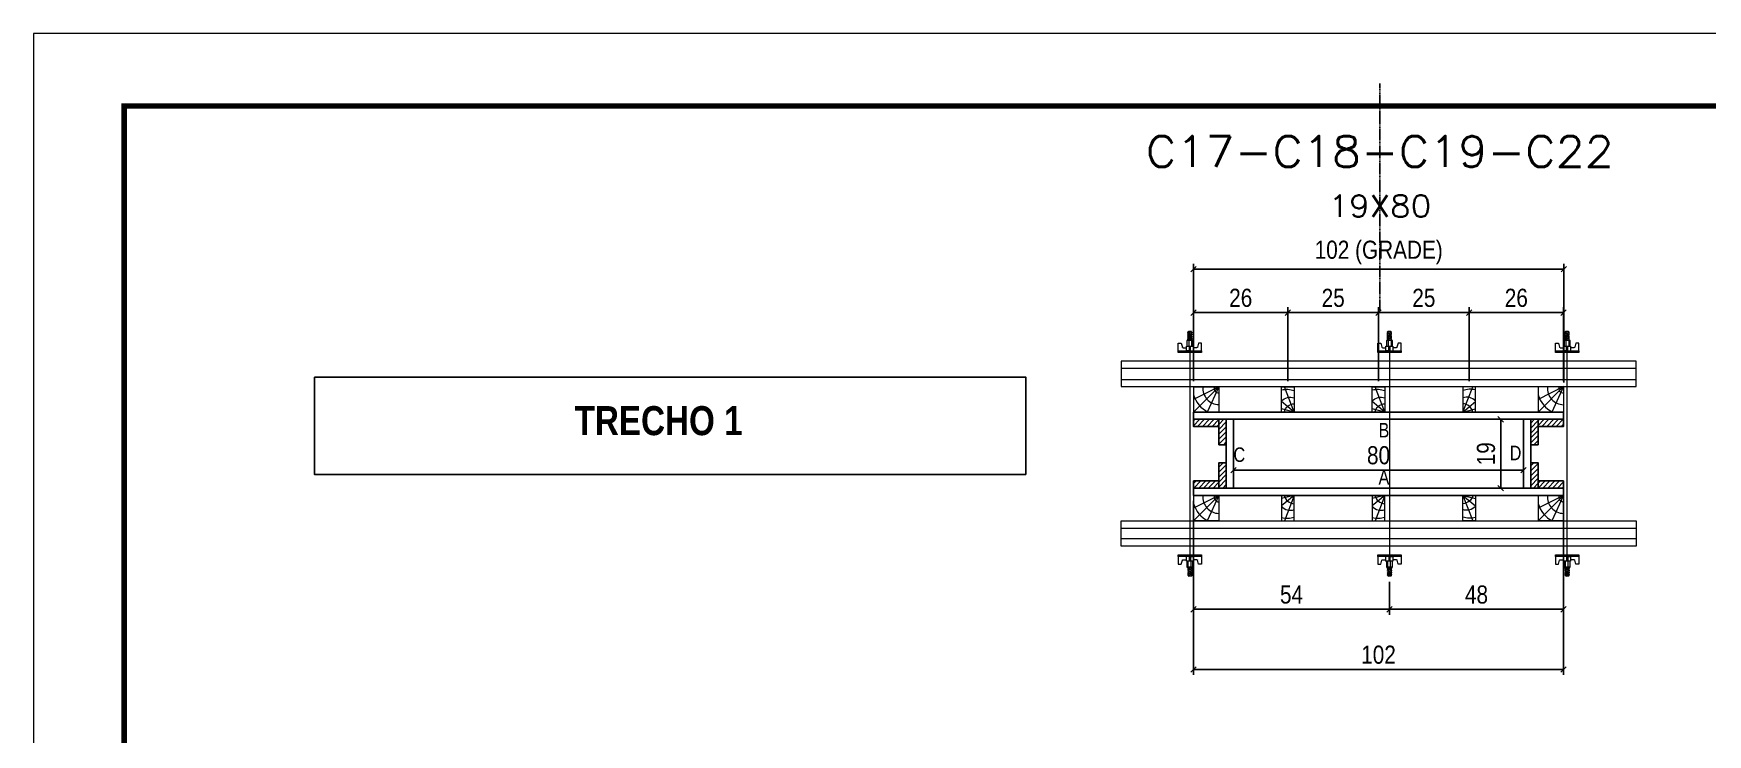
# Model space of a CAD drawing. Extents: x 71 to 6311, y -2991 to 2643.
# Drawn here: x 4826 to 5750, y -28 to 359 of the extents above; entities that cross this region are included whole.
import ezdxf
from ezdxf.enums import TextEntityAlignment as Align

# ---------------------------------------------------------------- set-up
doc = ezdxf.new("R2010")
doc.units = 0
doc.linetypes.add('HIDDEN', pattern=[0.375, 0.25, -0.125])
for name, color, linetype in [('COTA', 241, 'Continuous'), ('NOMENCLATURA', 7, 'Continuous'), ('Painéis', 200, 'Continuous'), ('PONTALETE', 7, 'Continuous'), ('SARRAFO', 251, 'Continuous'), ('Texto de Titulo', 7, 'Continuous'), ('Texto Qtd Sarr', 242, 'Continuous')]:
    doc.layers.add(name, color=color, linetype=linetype)
for name, color, linetype, lineweight in [('Folhas', 255, 'Continuous', 9), ('Hachura', 251, 'Continuous', 9), ('Madeira', 126, 'Continuous', 18), ('Perfil Metálico', 224, 'Continuous', 18), ('Texto Seção', 7, 'Continuous', 15)]:
    doc.layers.add(name, color=color, linetype=linetype, lineweight=lineweight)
doc.styles.add('COTA TECNICA 2X', font='techl___.ttf', dxfattribs={"height": 10})
doc.styles.add('ROMANC', font='techb___.ttf', dxfattribs={"height": 2.5})
doc.styles.add('ROMANS', font='romans.shx', dxfattribs={"oblique": 19})
doc.styles.get("Standard").update_dxf_attribs({"font": 'arial.ttf'})
doc.dimstyles.new('SECAO PILAR', dxfattribs={"dimtxt": 10, "dimasz": 3, "dimexe": 3, "dimexo": 3, "dimgap": 3, "dimtad": 1, "dimdec": 1, "dimlfac": 0.5, "dimzin": 12, "dimdsep": 46, "dimtxsty": 'COTA TECNICA 2X', "dimblk1": 'OBLIQUE', "dimblk2": 'OBLIQUE', "dimsah": 1, "dimcen": 0.9, "dimclrd": 256, "dimclre": 256, "dimclrt": 256, "dimadec": 1, "dimazin": 3, "dimtfac": 1, "dimtdec": 1, "dimtmove": 0, "dimatfit": 3, "dimfxl": 1, "dimtolj": 1, "dimtzin": 12, "dimarcsym": 0})
pattern_1 = [(46, (7153.2499, -32.2998), (-1.3703423, 1.3233242), [])]
pattern_2 = [(46, (7153.2499, -44.2998), (-1.3703423, 1.3233242), [])]
pattern_3 = [(46, (7033.2499, -32.2998), (-1.3703423, 1.3233242), [])]
pattern_4 = [(46, (7033.2499, -44.2998), (-1.3703423, 1.3233242), [])]

# ---------------------------------------------------------------- blocks, each defined once
blk = doc.blocks.new('9999999999')
at = {"layer": 'Folhas'}
blk.add_lwpolyline([(0, 0), (1485, 0), (1485, 1050), (0, 1050)], close=True, dxfattribs=at)
at = {"layer": 'Folhas', "color": 30, "const_width": 3}
blk.add_lwpolyline([(1396.18, 1010), (50, 1010), (50, 40), (1396.18, 40)], dxfattribs=at)
blk = doc.blocks.new('_Oblique')
at = {"color": 0, "linetype": 'ByBlock', "lineweight": -2}
blk.add_line((-0.5, -0.5), (0.5, 0.5), dxfattribs=at)
blk = doc.blocks.new('*D394')
at = {"layer": 'COTA', "lineweight": -2, "transparency": 16777216}
for p, q in [((5466.25, 100.7), (5466.25, 4.72)), ((5670.25, 100.7), (5670.25, 4.72)), ((5466.25, 7.72), (5670.25, 7.72))]:
    blk.add_line(p, q, dxfattribs=at)
at = {"layer": 'Defpoints', "color": 0, "transparency": 16777216}
for p in [(5466.25, 103.7), (5670.25, 103.7), (5670.25, 7.72)]:
    blk.add_point(p, dxfattribs=at)
at = {"layer": 'COTA', "lineweight": -2, "transparency": 16777216, "xscale": 3, "yscale": 3, "zscale": 3, "rotation": 180}
blk.add_blockref('_Oblique', (5466.25, 7.72), dxfattribs=at)
at = {"layer": 'COTA', "lineweight": -2, "transparency": 16777216, "xscale": 3, "yscale": 3, "zscale": 3}
blk.add_blockref('_Oblique', (5670.25, 7.72), dxfattribs=at)
at = {"layer": 'COTA', "transparency": 16777216, "insert": (5568.25, 15.82), "char_height": 10, "attachment_point": 5, "style": 'COTA TECNICA 2X'}
blk.add_mtext('\\A1;102', dxfattribs=at)
blk = doc.blocks.new('*D395')
at = {"layer": 'COTA', "lineweight": -2, "transparency": 16777216}
for p, q in [((5488.25, 110.7), (5488.25, 120.7)), ((5648.25, 110.7), (5648.25, 120.7)), ((5488.25, 117.7), (5648.25, 117.7))]:
    blk.add_line(p, q, dxfattribs=at)
at = {"layer": 'Defpoints', "color": 0, "transparency": 16777216}
for p in [(5648.25, 117.7), (5488.25, 107.7), (5648.25, 107.7)]:
    blk.add_point(p, dxfattribs=at)
at = {"layer": 'COTA', "lineweight": -2, "transparency": 16777216, "xscale": 3, "yscale": 3, "zscale": 3, "rotation": 180}
blk.add_blockref('_Oblique', (5488.25, 117.7), dxfattribs=at)
at = {"layer": 'COTA', "lineweight": -2, "transparency": 16777216, "xscale": 3, "yscale": 3, "zscale": 3}
blk.add_blockref('_Oblique', (5648.25, 117.7), dxfattribs=at)
at = {"layer": 'COTA', "transparency": 16777216, "insert": (5568.25, 125.82), "char_height": 10, "attachment_point": 5, "style": 'COTA TECNICA 2X'}
blk.add_mtext('\\A1;80', dxfattribs=at)
blk = doc.blocks.new('B1A.E')
at = {"layer": 'Madeira', "linetype": 'ByBlock', "ltscale": 0.05}
for p, q in [((0, 7), (0, 0)), ((0, 7), (0, 0)), ((7, 7), (7, 0)), ((7, 7), (7, 0))]:
    blk.add_line(p, q, dxfattribs=at)
at = {"layer": 'Madeira', "ltscale": 0.05}
for p, q in [((0, 7), (7, 7)), ((7, 7), (0, 0)), ((7, 7), (0, 3.5)), ((7, 7), (3.77, 0)), ((7, 0), (0, 0))]:
    blk.add_line(p, q, dxfattribs=at)
for centre, radius, start, end in [((7.54, 7), 7.87, 196.5528, 242.8845), ((7.08, 6.57), 4.53, 174.4861, 268.9531), ((7.09, 6.61), 1.41, 163.7819, 266.2825)]:
    blk.add_arc(centre, radius, start, end, dxfattribs=at)
blk = doc.blocks.new('B1A.D')
at = {"layer": 'COTA', "linetype": 'ByBlock'}
blk.add_blockref('B1A.E', (-7, 0), dxfattribs=at)
blk = doc.blocks.new('B1B.E')
at = {"layer": 'Madeira', "linetype": 'ByBlock', "ltscale": 0.05}
for p, q in [((0, 0), (0, -7)), ((0, 0), (0, -7)), ((7, 0), (7, -7)), ((7, 0), (7, -7))]:
    blk.add_line(p, q, dxfattribs=at)
at = {"layer": 'Madeira', "ltscale": 0.05}
for p, q in [((0, 0), (7, 0)), ((7, 0), (0, -7)), ((7, 0), (0, -3.5)), ((7, 0), (3.77, -7)), ((7, -7), (0, -7))]:
    blk.add_line(p, q, dxfattribs=at)
for centre, radius, start, end in [((7.08, -0.43), 4.53, 174.4861, 268.9531), ((7.09, -0.39), 1.41, 163.7819, 266.2825), ((7.54, 0), 7.87, 196.5528, 242.8845)]:
    blk.add_arc(centre, radius, start, end, dxfattribs=at)
blk = doc.blocks.new('B1B.D')
at = {"layer": 'Madeira', "linetype": 'ByBlock', "ltscale": 0.05}
for p, q in [((-7, 0), (-7, -7)), ((-7, 0), (-7, -7)), ((0, 0), (0, -7)), ((0, 0), (0, -7))]:
    blk.add_line(p, q, dxfattribs=at)
at = {"layer": 'Madeira', "ltscale": 0.05}
for p, q in [((-7, 0), (0, 0)), ((0, 0), (-7, -7)), ((0, 0), (-7, -3.5)), ((0, 0), (-3.23, -7)), ((0, -7), (-7, -7))]:
    blk.add_line(p, q, dxfattribs=at)
for centre, radius, start, end in [((0.54, 0), 7.87, 196.5528, 242.8845), ((0.08, -0.44), 4.53, 174.4861, 268.9531), ((0.09, -0.39), 1.41, 163.7819, 266.2825)]:
    blk.add_arc(centre, radius, start, end, dxfattribs=at)
blk = doc.blocks.new('*D396')
at = {"layer": 'COTA', "lineweight": -2, "transparency": 16777216}
for p, q in [((5466.25, 171.5), (5466.25, 231.5)), ((5670.43, 165.91), (5670.43, 231.5)), ((5466.25, 228.5), (5670.43, 228.5))]:
    blk.add_line(p, q, dxfattribs=at)
at = {"layer": 'Defpoints', "color": 0, "transparency": 16777216}
for p in [(5670.43, 228.5), (5466.25, 168.5), (5670.43, 162.91)]:
    blk.add_point(p, dxfattribs=at)
at = {"layer": 'COTA', "lineweight": -2, "transparency": 16777216, "xscale": 3, "yscale": 3, "zscale": 3, "rotation": 180}
blk.add_blockref('_Oblique', (5466.25, 228.5), dxfattribs=at)
at = {"layer": 'COTA', "lineweight": -2, "transparency": 16777216, "xscale": 3, "yscale": 3, "zscale": 3}
blk.add_blockref('_Oblique', (5670.43, 228.5), dxfattribs=at)
at = {"layer": 'COTA', "transparency": 16777216, "insert": (5568.34, 237.72), "char_height": 10, "attachment_point": 5, "style": 'COTA TECNICA 2X'}
blk.add_mtext('\\A1;102 (GRADE)', dxfattribs=at)
blk = doc.blocks.new('MEIO PONTALETE')
at = {"layer": 'Madeira'}
for q in [(2.71, 7), (3.5, 2.88), (3.5, 0.87)]:
    blk.add_line((0, 0), q, dxfattribs=at)
blk.add_lwpolyline([(0, 0), (3.5, 0), (3.5, 7), (0, 7)], close=True, dxfattribs=at)
for centre, radius, start, end in [((2.04, 0.06), 6.23, 76.4499, 109.0913), ((1.09, 0.9), 3.19, 40.9063, 109.9847), ((-0.21, -0.78), 3.09, 14.6322, 86.0383)]:
    blk.add_arc(centre, radius, start, end, dxfattribs=at)
blk = doc.blocks.new('BLOCK 2')
at = {"layer": 'PONTALETE', "color": 1, "xscale": -2, "yscale": 2, "zscale": 2}
blk.add_blockref('MEIO PONTALETE', (131231.05, 34113.97), dxfattribs=at)
blk = doc.blocks.new('A2')
at = {"layer": 'COTA', "linetype": 'ByBlock'}
blk.add_blockref('BLOCK 2', (-131205.24, -34118.58), dxfattribs=at)
blk = doc.blocks.new('B2A')
at = {"layer": 'COTA', "linetype": 'ByBlock', "xscale": 10, "yscale": 10, "zscale": 10}
blk.add_blockref('A2', (-188.1, 46), dxfattribs=at)
blk = doc.blocks.new('B2A.E')
at = {"layer": 'COTA', "linetype": 'ByBlock', "xscale": 0.05000874370170691, "yscale": 0.05000874370170691, "zscale": 0.05000874370170691}
blk.add_blockref('B2A', (0, 0), dxfattribs=at)
blk = doc.blocks.new('B2B.E')
at = {"layer": 'COTA', "linetype": 'ByBlock'}
blk.add_blockref('B2A.E', (0, -7), dxfattribs=at)
blk = doc.blocks.new('*D397')
at = {"layer": 'COTA', "lineweight": -2, "transparency": 16777216}
for p, q in [((5466.25, 166.7), (5466.25, 207.53)), ((5466.25, 204.53), (5518.25, 204.53)), ((5518.25, 166.7), (5518.25, 207.53))]:
    blk.add_line(p, q, dxfattribs=at)
at = {"layer": 'Defpoints', "color": 0, "transparency": 16777216}
for p in [(5518.25, 204.53), (5466.25, 163.7), (5518.25, 163.7)]:
    blk.add_point(p, dxfattribs=at)
at = {"layer": 'COTA', "lineweight": -2, "transparency": 16777216, "xscale": 3, "yscale": 3, "zscale": 3, "rotation": 180}
blk.add_blockref('_Oblique', (5466.25, 204.53), dxfattribs=at)
at = {"layer": 'COTA', "lineweight": -2, "transparency": 16777216, "xscale": 3, "yscale": 3, "zscale": 3}
blk.add_blockref('_Oblique', (5518.25, 204.53), dxfattribs=at)
at = {"layer": 'COTA', "transparency": 16777216, "insert": (5492.25, 212.64), "char_height": 10, "attachment_point": 5, "style": 'COTA TECNICA 2X'}
blk.add_mtext('\\A1;26', dxfattribs=at)
blk = doc.blocks.new('C')
at = {"layer": 'Hachura', "color": 0}
for p, q in [((0, 3.22), (0, -3.22)), ((0.45, 3.22), (0, 3.22)), ((0.46, 3.16), (0, 3.16)), ((0.46, 3.05), (0, 3.05)), ((0.46, 2.88), (0, 2.88)), ((0, 2.75), (0, -1.16)), ((0.46, 2.65), (0, 2.65)), ((0.46, 2.23), (0, 2.23)), ((0.46, 1.51), (0, 1.51)), ((0.39, 0.49), (0.17, 0.49)), ((0.45, -3.23), (0.45, 3.22)), ((0.45, 3.22), (2.58, 3.22)), ((1.74, 0.97), (0.45, 0.97)), ((1.45, 0.1), (0.45, 0.1)), ((1.35, 1.94), (1.35, 0.96)), ((2.58, 2.39), (1.47, 2.09)), ((1.74, -0.97), (1.74, 0.97)), ((1.74, 0.97), (1.74, 0.84)), ((1.74, 0.97), (1.74, 0.84)), ((1.74, 0.84), (3.35, 0.84)), ((3.35, 0.45), (1.74, 0.45)), ((2.58, 3.22), (2.58, 2.39)), ((3.32, 0.84), (3.32, -0.84)), ((3.35, 0.84), (3.35, -0.84)), ((3.68, 0.45), (3.35, 0.45)), ((3.84, -0.52), (3.35, 0.45)), ((3.35, 0.06), (3.67, -0.57)), ((3.68, 0.45), (4.16, -0.52)), ((3.72, 0.5), (4.25, -0.57)), ((4.37, -0.55), (3.83, 0.53)), ((4.15, 0.45), (3.93, 0.45)), ((4.42, -0.52), (3.93, 0.45)), ((4.15, 0.45), (4.26, 0.45)), ((4.26, 0.45), (4.74, -0.52)), ((4.3, 0.5), (4.83, -0.57)), ((4.95, -0.55), (4.41, 0.53)), ((4.51, 0.45), (4.84, 0.45)), ((5, -0.52), (4.51, 0.45)), ((4.84, 0.45), (5.32, -0.52)), ((4.88, 0.5), (5.41, -0.57)), ((5.53, -0.55), (4.99, 0.53)), ((5.58, -0.52), (5.09, 0.45)), ((5.42, 0.45), (5.09, 0.45)), ((5.58, -0.52), (5.09, 0.45)), ((5.42, 0.45), (5.74, -0.19)), ((5.46, 0.5), (5.74, -0.07)), ((5.74, 0.19), (5.57, 0.53)), ((5.74, 0.32), (5.68, 0.45)), ((5.68, 0.45), (5.74, 0.45)), ((5.74, 0.45), (5.9, 0.29)), ((5.74, 0.45), (5.74, -0.52)), ((5.9, -0.36), (5.9, 0.29)), ((0.45, 0), (0, 0)), ((0.46, -1.52), (0, -1.52)), ((0.46, -2.23), (0, -2.23)), ((0.46, -2.65), (0, -2.65)), ((0.46, -2.88), (0, -2.88)), ((0.46, -3.05), (0, -3.05)), ((0.46, -3.16), (0, -3.16)), ((0, -3.22), (2.57, -3.22)), ((0.08, -0.48), (0.29, -0.48)), ((0.29, -0.48), (0.4, -0.48)), ((0.45, 0), (0.45, -0.97)), ((0.45, -0.16), (1.45, -0.16)), ((0.45, -0.65), (0.45, -0.32)), ((0.45, -3.23), (0.45, -0.65)), ((0.45, -0.97), (1.74, -0.97)), ((1.35, -1.94), (1.35, -0.97)), ((2.58, -2.39), (1.47, -2.1)), ((3.35, -0.32), (1.74, -0.32)), ((3.35, -0.84), (1.74, -0.84)), ((2.58, -3.23), (2.58, -2.39)), ((3.35, -0.07), (3.58, -0.52)), ((3.35, -0.52), (3.58, -0.52)), ((3.84, -0.52), (4.16, -0.52)), ((4.42, -0.52), (4.74, -0.52)), ((4.63, -0.52), (4.74, -0.52)), ((5, -0.52), (5.32, -0.52)), ((5.58, -0.52), (5.74, -0.52)), ((5.74, -0.52), (5.9, -0.36)), ((5.74, -0.52), (5.74, -0.52))]:
    blk.add_line(p, q, dxfattribs=at)
for centre, radius, start, end in [((1.52, 1.94), 0.161, 104.7436, 180), ((1.44, -0.03), 0.129, 272.695, 87.305), ((3.81, 0.39), 0.143, 25.5688, 154.4312), ((4.39, 0.39), 0.143, 25.5688, 154.4312), ((4.97, 0.39), 0.143, 25.5688, 154.4312), ((5.55, 0.39), 0.143, 25.5688, 154.4312), ((0.17, -0.37), 0.174, 221.744, 317.8592), ((1.52, -1.94), 0.161, 180, 255.2564), ((3.71, -0.4), 0.174, 222.1408, 318.256), ((4.29, -0.4), 0.174, 222.1408, 318.256), ((4.87, -0.4), 0.174, 222.1408, 318.256), ((5.45, -0.4), 0.174, 222.1408, 318.256), ((5.61, -0.4), 0.174, 317.8592, 318.256)]:
    blk.add_arc(centre, radius, start, end, dxfattribs=at)
blk = doc.blocks.new('PAR.CIM')
at = {"layer": 'Hachura', "linetype": 'Continuous', "xscale": -1, "rotation": 270}
blk.add_blockref('C', (0, 0), dxfattribs=at)
blk = doc.blocks.new('PAR.BAI')
at = {"layer": 'Hachura', "linetype": 'Continuous', "xscale": -1, "rotation": 90}
blk.add_blockref('C', (0, 0), dxfattribs=at)
blk = doc.blocks.new('*D398')
at = {"layer": 'COTA', "lineweight": -2, "transparency": 16777216}
for p, q in [((5466.25, 72.7), (5466.25, 37.9)), ((5574.32, 56.1), (5574.32, 37.9)), ((5466.25, 40.9), (5574.32, 40.9))]:
    blk.add_line(p, q, dxfattribs=at)
at = {"layer": 'Defpoints', "color": 0, "transparency": 16777216}
for p in [(5466.25, 75.7), (5574.32, 59.1), (5574.32, 40.9)]:
    blk.add_point(p, dxfattribs=at)
at = {"layer": 'COTA', "lineweight": -2, "transparency": 16777216, "xscale": 3, "yscale": 3, "zscale": 3, "rotation": 180}
blk.add_blockref('_Oblique', (5466.25, 40.9), dxfattribs=at)
at = {"layer": 'COTA', "lineweight": -2, "transparency": 16777216, "xscale": 3, "yscale": 3, "zscale": 3}
blk.add_blockref('_Oblique', (5574.32, 40.9), dxfattribs=at)
at = {"layer": 'COTA', "transparency": 16777216, "insert": (5520.28, 49.01), "char_height": 10, "attachment_point": 5, "style": 'COTA TECNICA 2X'}
blk.add_mtext('\\A1;54', dxfattribs=at)
blk = doc.blocks.new('*D399')
at = {"layer": 'COTA', "lineweight": -2, "transparency": 16777216}
for p, q in [((5574.32, 56.1), (5574.32, 37.9)), ((5670.25, 56.1), (5670.25, 37.9)), ((5574.32, 40.9), (5670.25, 40.9))]:
    blk.add_line(p, q, dxfattribs=at)
at = {"layer": 'Defpoints', "color": 0, "transparency": 16777216}
for p in [(5574.32, 59.1), (5670.25, 59.1), (5670.25, 40.9)]:
    blk.add_point(p, dxfattribs=at)
at = {"layer": 'COTA', "lineweight": -2, "transparency": 16777216, "xscale": 3, "yscale": 3, "zscale": 3, "rotation": 180}
blk.add_blockref('_Oblique', (5574.32, 40.9), dxfattribs=at)
at = {"layer": 'COTA', "lineweight": -2, "transparency": 16777216, "xscale": 3, "yscale": 3, "zscale": 3}
blk.add_blockref('_Oblique', (5670.25, 40.9), dxfattribs=at)
at = {"layer": 'COTA', "transparency": 16777216, "insert": (5622.28, 49), "char_height": 10, "attachment_point": 5, "style": 'COTA TECNICA 2X'}
blk.add_mtext('\\A1;48', dxfattribs=at)
blk = doc.blocks.new('*D400')
at = {"layer": 'COTA', "lineweight": -2, "transparency": 16777216}
for p, q in [((5645.25, 145.7), (5632.62, 145.7)), ((5635.62, 107.7), (5635.62, 145.7)), ((5645.25, 107.7), (5632.62, 107.7))]:
    blk.add_line(p, q, dxfattribs=at)
at = {"layer": 'Defpoints', "color": 0, "transparency": 16777216}
for p in [(5635.62, 145.7), (5648.25, 145.7), (5648.25, 107.7)]:
    blk.add_point(p, dxfattribs=at)
at = {"layer": 'COTA', "lineweight": -2, "transparency": 16777216, "xscale": 3, "yscale": 3, "zscale": 3}
for p, rotation in [((5635.62, 145.7), 90), ((5635.62, 107.7), 270)]:
    blk.add_blockref('_Oblique', p, dxfattribs=dict(at, rotation=rotation))
at = {"layer": 'COTA', "transparency": 16777216, "insert": (5627.54, 126.7), "char_height": 10, "attachment_point": 5, "rotation": 90, "style": 'COTA TECNICA 2X'}
blk.add_mtext('\\A1;19', dxfattribs=at)
blk = doc.blocks.new('titulo1')
at = {"layer": 'Defpoints', "color": 252, "linetype": 'HIDDEN', "ltscale": 2}
blk.add_line((0, 0), (0, 125), dxfattribs=at)
at = {"layer": 'Defpoints', "style": 'ROMANS', "oblique": 15}
blk.add_attdef('FOLHA', text='', height=10, dxfattribs=at).set_placement((0, 15.58), align=Align.MIDDLE_CENTER)
at = {"layer": 'Texto Qtd Sarr', "color": 3, "style": 'ROMANS', "oblique": 15}
for tag, height, p in [('TITULO', 17, (0, 71.45)), ('SEÇÃO', 12, (0, 41.55))]:
    blk.add_attdef(tag, text='', height=height, dxfattribs=at).set_placement(p, align=Align.MIDDLE_CENTER)
blk = doc.blocks.new('*D415')
at = {"layer": 'COTA', "lineweight": -2, "transparency": 16777216}
for p, q in [((5618.25, 166.7), (5618.25, 207.53)), ((5670.25, 204.53), (5618.25, 204.53)), ((5670.25, 166.7), (5670.25, 207.53))]:
    blk.add_line(p, q, dxfattribs=at)
at = {"layer": 'Defpoints', "color": 0, "transparency": 16777216}
for p in [(5618.25, 204.53), (5618.25, 163.7), (5670.25, 163.7)]:
    blk.add_point(p, dxfattribs=at)
at = {"layer": 'COTA', "lineweight": -2, "transparency": 16777216, "xscale": 3, "yscale": 3, "zscale": 3, "rotation": 180}
blk.add_blockref('_Oblique', (5618.25, 204.53), dxfattribs=at)
at = {"layer": 'COTA', "lineweight": -2, "transparency": 16777216, "xscale": 3, "yscale": 3, "zscale": 3}
blk.add_blockref('_Oblique', (5670.25, 204.53), dxfattribs=at)
at = {"layer": 'COTA', "transparency": 16777216, "insert": (5644.25, 212.64), "char_height": 10, "attachment_point": 5, "style": 'COTA TECNICA 2X'}
blk.add_mtext('\\A1;26', dxfattribs=at)
blk = doc.blocks.new('*D416')
at = {"layer": 'COTA', "lineweight": -2, "transparency": 16777216}
for p, q in [((5518.25, 166.7), (5518.25, 207.53)), ((5518.25, 204.53), (5568.25, 204.53)), ((5568.25, 166.7), (5568.25, 207.53))]:
    blk.add_line(p, q, dxfattribs=at)
at = {"layer": 'Defpoints', "color": 0, "transparency": 16777216}
for p in [(5568.25, 204.53), (5518.25, 163.7), (5568.25, 163.7)]:
    blk.add_point(p, dxfattribs=at)
at = {"layer": 'COTA', "lineweight": -2, "transparency": 16777216, "xscale": 3, "yscale": 3, "zscale": 3, "rotation": 180}
blk.add_blockref('_Oblique', (5518.25, 204.53), dxfattribs=at)
at = {"layer": 'COTA', "lineweight": -2, "transparency": 16777216, "xscale": 3, "yscale": 3, "zscale": 3}
blk.add_blockref('_Oblique', (5568.25, 204.53), dxfattribs=at)
at = {"layer": 'COTA', "transparency": 16777216, "insert": (5543.25, 212.64), "char_height": 10, "attachment_point": 5, "style": 'COTA TECNICA 2X'}
blk.add_mtext('\\A1;25', dxfattribs=at)
blk = doc.blocks.new('*D417')
at = {"layer": 'COTA', "lineweight": -2, "transparency": 16777216}
for p, q in [((5568.25, 166.7), (5568.25, 207.53)), ((5618.25, 204.53), (5568.25, 204.53)), ((5618.25, 166.7), (5618.25, 207.53))]:
    blk.add_line(p, q, dxfattribs=at)
at = {"layer": 'Defpoints', "color": 0, "transparency": 16777216}
for p in [(5568.25, 204.53), (5568.25, 163.7), (5618.25, 163.7)]:
    blk.add_point(p, dxfattribs=at)
at = {"layer": 'COTA', "lineweight": -2, "transparency": 16777216, "xscale": 3, "yscale": 3, "zscale": 3, "rotation": 180}
blk.add_blockref('_Oblique', (5568.25, 204.53), dxfattribs=at)
at = {"layer": 'COTA', "lineweight": -2, "transparency": 16777216, "xscale": 3, "yscale": 3, "zscale": 3}
blk.add_blockref('_Oblique', (5618.25, 204.53), dxfattribs=at)
at = {"layer": 'COTA', "transparency": 16777216, "insert": (5593.25, 212.64), "char_height": 10, "attachment_point": 5, "style": 'COTA TECNICA 2X'}
blk.add_mtext('\\A1;25', dxfattribs=at)

msp = doc.modelspace()

# ---------------------------------------------------------------- hatches: boundary and pattern name
at = {"layer": 'SARRAFO', "linetype": 'Continuous', "ltscale": 30}
h = msp.add_hatch(dxfattribs=at)
h.set_pattern_fill('ANSI31', color=256, scale=0.6, angle=1)
h.set_pattern_definition(pattern_2)
h.paths.add_polyline_path([(5480.25, 145.7), (5466.25, 145.7), (5466.25, 141.7), (5480.25, 141.7)])
h = msp.add_hatch(dxfattribs=at)
h.set_pattern_fill('ANSI31', color=256, scale=0.6, angle=1)
h.set_pattern_definition(pattern_2)
h.paths.add_polyline_path([(5484.25, 145.7), (5480.25, 145.7), (5480.25, 131.7), (5484.25, 131.7)])
h = msp.add_hatch(dxfattribs=at)
h.set_pattern_fill('ANSI31', color=256, scale=0.6, angle=1)
h.set_pattern_definition(pattern_4)
h.paths.add_polyline_path([(5656.25, 145.7), (5652.25, 145.7), (5652.25, 131.7), (5656.25, 131.7)])
h = msp.add_hatch(dxfattribs=at)
h.set_pattern_fill('ANSI31', color=256, scale=0.6, angle=1)
h.set_pattern_definition(pattern_4)
h.paths.add_polyline_path([(5670.25, 145.7), (5656.25, 145.7), (5656.25, 141.7), (5670.25, 141.7)])
h = msp.add_hatch(dxfattribs=at)
h.set_pattern_fill('ANSI31', color=256, scale=0.6, angle=1)
h.set_pattern_definition(pattern_1)
h.paths.add_polyline_path([(5484.25, 121.7), (5480.25, 121.7), (5480.25, 107.7), (5484.25, 107.7)])
h = msp.add_hatch(dxfattribs=at)
h.set_pattern_fill('ANSI31', color=256, scale=0.6, angle=1)
h.set_pattern_definition(pattern_3)
h.paths.add_polyline_path([(5656.25, 121.7), (5652.25, 121.7), (5652.25, 107.7), (5656.25, 107.7)])
h = msp.add_hatch(dxfattribs=at)
h.set_pattern_fill('ANSI31', color=256, scale=0.6, angle=1)
h.set_pattern_definition(pattern_1)
h.paths.add_polyline_path([(5480.25, 111.7), (5466.25, 111.7), (5466.25, 107.7), (5480.25, 107.7)])
h = msp.add_hatch(dxfattribs=at)
h.set_pattern_fill('ANSI31', color=256, scale=0.6, angle=1)
h.set_pattern_definition(pattern_3)
h.paths.add_polyline_path([(5670.25, 111.7), (5656.25, 111.7), (5656.25, 107.7), (5670.25, 107.7)])

# ---------------------------------------------------------------- linework, layer by layer
at = {"layer": 'COTA'}
msp.add_lwpolyline([(4981.396, 168.97), (5373.712, 168.97), (5373.712, 115.309), (4981.396, 115.309)], close=True, dxfattribs=at)
at = {"layer": 'Hachura', "linetype": 'Continuous', "ltscale": 30}
for points in [[(5464.25, 182.5), (5464.25, 70.9)], [(5574.25, 182.5), (5574.25, 70.9)], [(5672.25, 70.9), (5672.25, 182.5)]]:
    msp.add_lwpolyline(points, dxfattribs=at)
at = {"layer": 'Painéis', "linetype": 'Continuous', "ltscale": 30}
for points in [[(5466.25, 145.7), (5670.25, 145.7), (5670.25, 149.7), (5466.25, 149.7)], [(5466.25, 103.7), (5670.25, 103.7), (5670.25, 107.7), (5466.25, 107.7)]]:
    msp.add_lwpolyline(points, close=True, dxfattribs=at)
for points in [[(5484.25, 107.7), (5484.25, 145.7)], [(5488.25, 145.7), (5488.25, 107.7)], [(5648.25, 145.7), (5648.25, 107.7)], [(5652.25, 107.7), (5652.25, 145.7)]]:
    msp.add_lwpolyline(points, dxfattribs=at)
at = {"layer": 'Perfil Metálico', "linetype": 'Continuous', "ltscale": 30}
for points in [[(5426.25, 163.703), (5710.25, 163.703), (5710.25, 177.703), (5426.25, 177.703)], [(5426.25, 89.7), (5710.25, 89.7), (5710.25, 75.7), (5426.25, 75.7)]]:
    msp.add_lwpolyline(points, close=True, dxfattribs=at)
for points in [[(5710.25, 173.703), (5426.25, 173.703)], [(5426.25, 167.703), (5710.25, 167.703)], [(5426.25, 85.7), (5710.25, 85.7)], [(5710.25, 79.7), (5426.25, 79.7)]]:
    msp.add_lwpolyline(points, dxfattribs=at)
at = {"layer": 'SARRAFO', "linetype": 'Continuous', "ltscale": 30}
msp.add_line((5652.25, 107.7), (5670.25, 107.7), dxfattribs=at)
for points in [[(5484.25, 145.7), (5466.25, 145.7), (5466.25, 141.7), (5480.25, 141.7)], [(5484.25, 145.7), (5484.25, 131.7), (5480.25, 131.7), (5480.25, 145.7)], [(5670.25, 145.7), (5652.25, 145.7), (5652.25, 131.7), (5656.25, 131.7), (5656.25, 145.7)], [(5656.25, 141.7), (5670.25, 141.7), (5670.25, 145.7)], [(5480.25, 107.7), (5480.25, 121.7), (5484.25, 121.7), (5484.25, 107.7)], [(5656.25, 107.7), (5656.25, 121.7), (5652.25, 121.7), (5652.25, 107.7)], [(5480.25, 111.7), (5466.25, 111.7), (5466.25, 107.7), (5484.25, 107.7)], [(5656.25, 111.7), (5670.25, 111.7), (5670.25, 107.7)]]:
    msp.add_lwpolyline(points, dxfattribs=at)

# ---------------------------------------------------------------- block references
at = {"layer": 'Folhas'}
msp.add_blockref('9999999999', (4826.471, -691.496), dxfattribs=at)
at = {"layer": 'Hachura', "linetype": 'Continuous', "ltscale": 30, "xscale": 2, "yscale": 2, "zscale": 2}
for name, p in [('PAR.CIM', (5464.25, 182.5)), ('PAR.CIM', (5574.25, 182.5)), ('PAR.CIM', (5672.25, 182.5)), ('PAR.BAI', (5464.25, 70.9)), ('PAR.BAI', (5574.25, 70.9)), ('PAR.BAI', (5672.25, 70.9))]:
    msp.add_blockref(name, p, dxfattribs=at)
at = {"layer": 'Madeira', "linetype": 'Continuous', "ltscale": 30, "yscale": 2, "zscale": 2}
for name, p, xscale in [('B1B.E', (5466.25, 163.7), 2), ('B2B.E', (5514.75, 163.7), 2), ('B2B.E', (5564.75, 163.7), 2), ('B2B.E', (5621.749, 163.7), -2), ('B1B.D', (5670.25, 163.703), 2), ('B1A.E', (5466.25, 89.7), 2), ('B1A.D', (5670.25, 89.7), 2)]:
    msp.add_blockref(name, p, dxfattribs=dict(at, xscale=xscale))
at = {"layer": 'Madeira', "linetype": 'Continuous', "ltscale": 30, "yscale": 2, "zscale": 2, "rotation": 180}
for p, xscale in [((5514.75, 89.7), -2), ((5564.75, 89.7), -2), ((5621.749, 89.7), 2)]:
    msp.add_blockref('B2B.E', p, dxfattribs=dict(at, xscale=xscale))
at = {"layer": 'Texto Seção'}
ref = msp.add_blockref('titulo1', (5568.998, 205.878), dxfattribs=at)
ref.add_attrib('TITULO', 'C17-C18-C19-C22', dxfattribs={"layer": 'Texto de Titulo', "color": 7, "height": 17, "style": 'ROMANS', "width": 1.1}).set_placement((5568.998, 293.378), align=Align.MIDDLE_CENTER)
ref.add_attrib('SEÇÃO', '19X80', dxfattribs={"layer": 'Texto de Titulo', "color": 7, "height": 12, "style": 'ROMANS', "width": 1.1}).set_placement((5568.998, 263.378), align=Align.MIDDLE_CENTER)

# ---------------------------------------------------------------- texts
at = {"layer": 'NOMENCLATURA', "linetype": 'Continuous', "ltscale": 30, "width": 0.8}
for s, p in [('B', (5568.242, 135.7)), ('C', (5488.25, 122.199)), ('D', (5640.578, 123.136)), ('A', (5568.242, 109.7))]:
    msp.add_text(s, height=8, dxfattribs=at).set_placement(p)
at = {"layer": 'NOMENCLATURA', "color": 2, "insert": (5171.215, 152.963), "char_height": 16, "attachment_point": 2, "style": 'ROMANC'}
msp.add_mtext_dynamic_manual_height_columns('TRECHO 1', width=449.07607, gutter_width=1, heights=[0], dxfattribs=at)

# ---------------------------------------------------------------- dimensions: what is measured, and where the dimension line sits
at = {"layer": 'COTA'}
dim = msp.add_linear_dim(base=(5670.433, 228.5), p1=(5466.25, 168.5), p2=(5670.433, 162.915), text='102 (GRADE)', dimstyle='SECAO PILAR', override={"dimtmove": 1}, dxfattribs=at)
dim.commit()
dim.dimension.update_dxf_attribs({"geometry": '*D396', "text_midpoint": (5568.341, 237.721)})
for base, p1, p2, picture, middle in [((5518.251, 204.533), (5466.25, 163.7), (5518.251, 163.703), '*D397', (5492.25, 212.636)), ((5568.25, 204.533), (5518.251, 163.703), (5568.25, 163.703), '*D416', (5543.25, 212.643)), ((5648.25, 117.7), (5488.25, 107.7), (5648.25, 107.7), '*D395', (5568.25, 125.824)), ((5670.25, 7.715), (5466.25, 103.7), (5670.25, 103.7), '*D394', (5568.25, 15.818)), ((5574.318, 40.9), (5466.25, 75.7), (5574.318, 59.1), '*D398', (5520.284, 49.01)), ((5670.25, 40.9), (5574.318, 59.1), (5670.25, 59.1), '*D399', (5622.284, 48.995))]:
    dim = msp.add_linear_dim(base=base, p1=p1, p2=p2, dimstyle='SECAO PILAR', override={"dimtmove": 1}, dxfattribs=at)
    dim.commit()
    dim.dimension.update_dxf_attribs({"geometry": picture, "text_midpoint": middle})
for base, p1, p2, angle, picture, middle in [((5568.252, 204.533), (5618.249, 163.703), (5568.252, 163.703), 180, '*D417', (5593.25, 212.643)), ((5618.249, 204.533), (5670.25, 163.7), (5618.249, 163.703), 180, '*D415', (5644.249, 212.636)), ((5635.624, 145.7), (5648.25, 107.7), (5648.25, 145.7), 90, '*D400', (5627.536, 126.7))]:
    dim = msp.add_linear_dim(base=base, p1=p1, p2=p2, angle=angle, dimstyle='SECAO PILAR', override={"dimtmove": 1}, dxfattribs=at)
    dim.commit()
    dim.dimension.update_dxf_attribs({"geometry": picture, "text_midpoint": middle})

doc.saveas('drawing.dxf')
